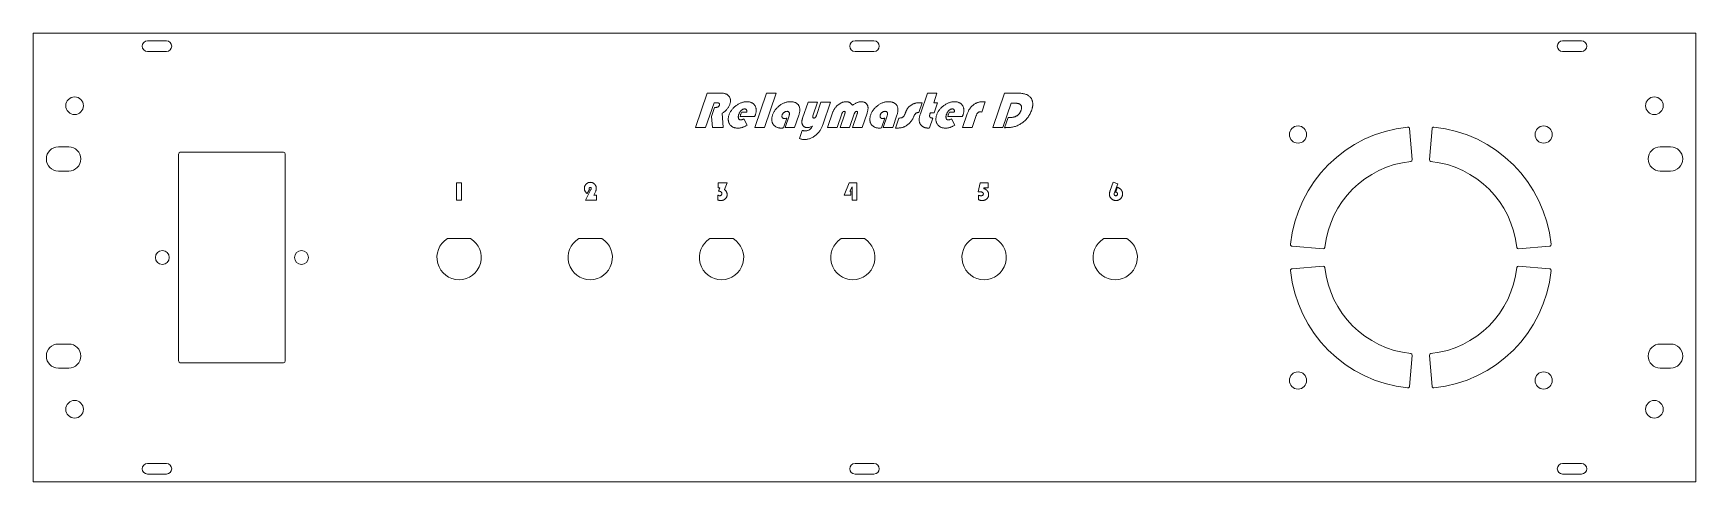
# Model space of a CAD drawing. Header units: millimetres. Extents: x 56 to 538, y 42 to 172.
import ezdxf

# ---------------------------------------------------------------- set-up
doc = ezdxf.new("R2010")
doc.units = ezdxf.units.MM

msp = doc.modelspace()

# ---------------------------------------------------------------- linework, layer by layer
at = {"color": 7, "linetype": 'Continuous', "lineweight": 15}
for p, q in [((538.47, 171.7), (55.87, 171.7)), ((55.87, 171.7), (55.87, 41.7)), ((94.52, 169.48), (89.02, 169.48)), ((299.92, 169.48), (294.42, 169.48)), ((505.32, 169.48), (499.82, 169.48)), ((538.47, 41.7), (538.47, 171.7)), ((89.02, 166.41), (94.52, 166.41)), ((294.42, 166.41), (299.92, 166.41)), ((499.82, 166.41), (505.32, 166.41)), ((248.13, 144.35), (251.53, 154.35)), ((253.5, 151.58), (251.05, 144.35)), ((251.53, 154.35), (255.41, 154.35)), ((252.71, 147.6), (253.59, 150.19)), ((254.15, 151.58), (253.5, 151.58)), ((253.59, 150.19), (253.82, 150.19)), ((265.36, 144.35), (268.75, 154.35)), ((271.53, 154.35), (268.13, 144.35)), ((268.75, 154.35), (271.53, 154.35)), ((279.2, 147.09), (280.77, 151.72)), ((280.77, 151.72), (283.55, 151.72)), ((283.55, 151.72), (282.21, 147.76)), ((283.2, 147.82), (284.52, 151.72)), ((284.52, 151.72), (287.3, 151.72)), ((287.3, 151.72), (285.07, 145.14)), ((313.92, 151.58), (312.95, 148.72)), ((313.09, 151.58), (313.92, 151.58)), ((313.38, 148.35), (315.42, 154.35)), ((315.42, 154.35), (318.2, 154.35)), ((318.2, 154.35), (317.25, 151.58)), ((317.25, 151.58), (318.37, 151.58)), ((318.37, 151.58), (317.37, 148.66)), ((332.19, 151.79), (331.18, 148.84)), ((334.38, 144.35), (337.78, 154.35)), ((339.71, 151.44), (337.3, 144.35)), ((337.78, 154.35), (341.67, 154.35)), ((340.78, 151.44), (339.71, 151.44)), ((253.05, 144.35), (252.71, 147.6)), ((255.87, 148.51), (256.17, 144.35)), ((265.25, 147.55), (261.1, 147.55)), ((261.56, 148.8), (262.95, 148.8)), ((262.16, 146.93), (263.09, 145.06)), ((274.63, 147.11), (273.66, 144.26)), ((274.11, 144.35), (275.26, 147.77)), ((278.11, 147.96), (276.88, 144.35)), ((286.47, 144.35), (288.01, 148.89)), ((290.59, 148.32), (289.24, 144.35)), ((290.08, 144.35), (291.43, 148.33)), ((294.2, 148.32), (292.86, 144.35)), ((293.69, 144.35), (295.04, 148.33)), ((297.9, 148.58), (296.47, 144.35)), ((303.1, 147.11), (302.13, 144.26)), ((302.58, 144.35), (303.74, 147.77)), ((306.58, 147.96), (305.36, 144.35)), ((306.14, 144.22), (307.13, 147.13)), ((307.13, 147.13), (307.26, 147.13)), ((316.99, 147.13), (316.01, 144.25)), ((317.37, 148.66), (316.26, 148.66)), ((325.53, 147.55), (321.38, 147.55)), ((321.84, 148.8), (323.23, 148.8)), ((322.44, 146.93), (323.37, 145.06)), ((325.63, 144.35), (327, 148.38)), ((329.6, 147.85), (328.41, 144.35)), ((337.85, 144.33), (338.85, 147.27)), ((338.85, 147.27), (339.32, 147.27)), ((251.05, 144.35), (248.13, 144.35)), ((256.17, 144.35), (253.05, 144.35)), ((268.13, 144.35), (265.36, 144.35)), ((276.88, 144.35), (274.11, 144.35)), ((278.32, 141.22), (279.11, 143.55)), ((289.24, 144.35), (286.47, 144.35)), ((292.86, 144.35), (290.08, 144.35)), ((296.47, 144.35), (293.69, 144.35)), ((305.36, 144.35), (302.58, 144.35)), ((306.52, 144.22), (306.14, 144.22)), ((328.41, 144.35), (325.63, 144.35)), ((337.3, 144.35), (334.38, 144.35)), ((456.17, 135.09), (455.39, 144.05)), ((461.93, 144.05), (461.14, 135.09)), ((66.17, 138.77), (63.17, 138.77)), ((98.04, 136.7), (98.04, 76.7)), ((128.54, 137.2), (98.54, 137.2)), ((129.04, 76.7), (129.04, 136.7)), ((531.17, 138.77), (528.17, 138.77)), ((63.17, 131.77), (66.17, 131.77)), ((528.17, 131.77), (531.17, 131.77)), ((178.7, 128.35), (180.16, 128.35)), ((178.7, 123.35), (178.7, 128.35)), ((180.16, 128.35), (180.16, 123.35)), ((216.15, 123.35), (217.74, 126.39)), ((217.33, 126.41), (216.69, 125.26)), ((217.74, 126.39), (217.79, 126.49)), ((219.13, 125.96), (218.55, 124.81)), ((254.65, 128.35), (257.3, 128.35)), ((254.65, 126.89), (254.65, 128.35)), ((255.2, 126.89), (254.65, 126.89)), ((254.83, 125.91), (255.2, 126.89)), ((257.3, 128.35), (256.48, 126.42)), ((291.25, 124.81), (292.73, 128.35)), ((292.73, 128.35), (294.94, 128.35)), ((293.55, 127.19), (292.9, 125.92)), ((292.9, 125.92), (293.2, 125.92)), ((293.2, 125.92), (293.2, 124.81)), ((293.55, 123.35), (293.55, 127.19)), ((294.94, 128.35), (294.94, 123.35)), ((330.21, 125.74), (330.74, 128.35)), ((330.74, 128.35), (333.06, 128.35)), ((331.83, 126.89), (331.77, 126.67)), ((333.06, 126.89), (331.83, 126.89)), ((333.06, 128.35), (333.06, 126.89)), ((368.52, 126.17), (369.37, 128.5)), ((369.37, 128.5), (370.69, 128.04)), ((370.69, 128.04), (369.68, 125.3)), ((370.02, 125.59), (370.62, 127.04)), ((180.16, 123.35), (178.7, 123.35)), ((219.38, 123.35), (216.15, 123.35)), ((218.55, 124.81), (219.38, 124.81)), ((219.38, 124.81), (219.38, 123.35)), ((254.58, 123.39), (254.58, 124.8)), ((293.2, 124.81), (291.25, 124.81)), ((294.94, 123.35), (293.55, 123.35)), ((330.22, 123.51), (330.22, 124.74)), ((182.84, 112.17), (176.11, 112.17)), ((220.94, 112.17), (214.21, 112.17)), ((259.04, 112.17), (252.31, 112.17)), ((297.14, 112.17), (290.41, 112.17)), ((335.24, 112.17), (328.51, 112.17)), ((373.34, 112.17), (366.61, 112.17)), ((421.3, 109.97), (430.27, 109.18)), ((487.04, 109.18), (496.01, 109.97)), ((430.27, 104.21), (421.3, 103.43)), ((496.01, 103.43), (487.04, 104.21)), ((66.17, 81.62), (63.17, 81.62)), ((455.39, 69.34), (456.17, 78.31)), ((461.14, 78.31), (461.93, 69.34)), ((531.17, 81.62), (528.17, 81.62)), ((63.17, 74.62), (66.17, 74.62)), ((98.54, 76.2), (128.54, 76.2)), ((528.17, 74.62), (531.17, 74.62)), ((94.52, 46.98), (89.02, 46.98)), ((89.02, 43.91), (94.52, 43.91)), ((299.92, 46.98), (294.42, 46.98)), ((294.42, 43.91), (299.92, 43.91)), ((505.32, 46.98), (499.82, 46.98)), ((499.82, 43.91), (505.32, 43.91)), ((55.87, 41.7), (538.47, 41.7))]:
    msp.add_line(p, q, dxfattribs=at)
for centre, radius in [((67.87, 150.7), 2.55), ((526.47, 150.7), 2.55), ((423.01, 142.35), 2.5), ((494.31, 142.35), 2.5), ((93.34, 106.7), 2), ((133.74, 106.7), 2), ((423.01, 71.05), 2.5), ((494.31, 71.05), 2.5), ((67.87, 62.7), 2.55), ((526.47, 62.7), 2.55)]:
    msp.add_circle(centre, radius, dxfattribs=at)
for centre, radius, start, end in [((89.02, 167.95), 1.54, 90, 270), ((94.52, 167.95), 1.54, 270, 90), ((294.42, 167.95), 1.54, 90, 270), ((299.92, 167.95), 1.54, 270, 90), ((499.82, 167.95), 1.54, 90, 270), ((505.32, 167.95), 1.54, 270, 90), ((458.66, 106.7), 38, 95.764, 174.236), ((454.89, 144.01), 0.5, 5, 95.764), ((462.42, 144.01), 0.5, 84.236, 175), ((458.66, 106.7), 38, 5.764, 84.236), ((63.17, 135.27), 3.5, 90, 270), ((66.17, 135.27), 3.5, 270, 90), ((98.54, 136.7), 0.5, 90, 180), ((128.54, 136.7), 0.5, 0, 90), ((528.17, 135.27), 3.5, 90, 270), ((531.17, 135.27), 3.5, 270, 90), ((458.66, 106.7), 28, 96.0052, 173.9948), ((455.68, 135.04), 0.5, 276.0052, 5), ((461.64, 135.04), 0.5, 175, 263.9948), ((458.66, 106.7), 28, 6.0052, 83.9948), ((179.47, 106.7), 6.43, 121.5548, 58.4452), ((217.57, 106.7), 6.43, 121.5548, 58.4452), ((255.67, 106.7), 6.43, 121.5548, 58.4452), ((293.77, 106.7), 6.43, 121.5548, 58.4452), ((331.87, 106.7), 6.43, 121.5548, 58.4452), ((369.97, 106.7), 6.43, 121.5548, 58.4452), ((421.35, 110.46), 0.5, 174.236, 265), ((430.31, 109.68), 0.5, 265, 353.9948), ((487, 109.68), 0.5, 186.0052, 275), ((495.97, 110.46), 0.5, 275, 5.764), ((421.35, 102.93), 0.5, 95, 185.764), ((458.66, 106.7), 38, 185.764, 264.236), ((430.31, 103.72), 0.5, 6.0052, 95), ((458.66, 106.7), 28, 186.0052, 263.9948), ((458.66, 106.7), 28, 276.0052, 353.9948), ((458.66, 106.7), 38, 275.764, 354.236), ((487, 103.72), 0.5, 85, 173.9948), ((495.97, 102.93), 0.5, 354.236, 85), ((63.17, 78.12), 3.5, 90, 270), ((66.17, 78.12), 3.5, 270, 90), ((455.68, 78.35), 0.5, 355, 83.9948), ((461.64, 78.35), 0.5, 96.0052, 185), ((528.17, 78.12), 3.5, 90, 270), ((531.17, 78.12), 3.5, 270, 90), ((98.54, 76.7), 0.5, 180, 270), ((128.54, 76.7), 0.5, 270, 0), ((454.89, 69.39), 0.5, 264.236, 355), ((462.42, 69.39), 0.5, 185, 275.764), ((89.02, 45.45), 1.54, 90, 270), ((94.52, 45.45), 1.54, 270, 90), ((294.42, 45.45), 1.54, 90, 270), ((299.92, 45.45), 1.54, 270, 90), ((499.82, 45.45), 1.54, 90, 270), ((505.32, 45.45), 1.54, 270, 90)]:
    msp.add_arc(centre, radius, start, end, dxfattribs=at)
for points, knots in [([(253.82, 150.19), (253.9, 150.19), (254.06, 150.19), (254.28, 150.23), (254.47, 150.29), (254.65, 150.36), (254.8, 150.47), (254.92, 150.6), (255.02, 150.75), (255.07, 150.87), (255.09, 150.93)], [0, 0, 0, 0, 0.152941, 0.293695, 0.421712, 0.541787, 0.655234, 0.766206, 0.880352, 1, 1, 1, 1]), ([(255.09, 150.93), (255.1, 150.98), (255.13, 151.07), (255.12, 151.21), (255.07, 151.33), (254.96, 151.42), (254.82, 151.49), (254.63, 151.54), (254.4, 151.57), (254.24, 151.57), (254.15, 151.58)], [0, 0, 0, 0, 0.112328, 0.2080729, 0.2976648, 0.39282, 0.5054634, 0.641705, 0.805864, 1, 1, 1, 1]), ([(255.41, 154.35), (255.55, 154.35), (255.82, 154.35), (256.2, 154.31), (256.55, 154.24), (256.87, 154.15), (257.16, 154.03), (257.41, 153.88), (257.63, 153.7), (257.75, 153.56), (257.81, 153.49)], [0, 0, 0, 0, 0.158618, 0.304852, 0.439536, 0.564563, 0.681594, 0.791342, 0.897055, 1, 1, 1, 1]), ([(258.05, 151.05), (258, 150.93), (257.91, 150.68), (257.72, 150.32), (257.5, 149.98), (257.25, 149.65), (256.95, 149.34), (256.63, 149.04), (256.26, 148.76), (256, 148.59), (255.87, 148.51)], [0, 0, 0, 0, 0.116728, 0.233043, 0.351456, 0.472124, 0.596431, 0.725758, 0.859611, 1, 1, 1, 1]), ([(257.81, 153.49), (257.87, 153.41), (257.98, 153.25), (258.11, 152.98), (258.2, 152.7), (258.25, 152.4), (258.26, 152.08), (258.23, 151.75), (258.16, 151.4), (258.09, 151.17), (258.05, 151.05)], [0, 0, 0, 0, 0.116531, 0.230959, 0.346426, 0.4641, 0.586126, 0.715353, 0.852574, 1, 1, 1, 1]), ([(257.85, 148.02), (257.9, 148.16), (258, 148.42), (258.18, 148.8), (258.39, 149.16), (258.64, 149.51), (258.91, 149.85), (259.21, 150.16), (259.54, 150.47), (259.89, 150.75), (260.27, 151), (260.65, 151.23), (261.04, 151.42), (261.43, 151.58), (261.82, 151.7), (262.22, 151.79), (262.62, 151.84), (262.89, 151.85), (263.03, 151.85)], [0, 0, 0, 0, 0.0619, 0.123383, 0.184848, 0.246664, 0.30918, 0.372953, 0.438336, 0.505463, 0.572559, 0.63718, 0.700212, 0.761457, 0.821904, 0.881367, 0.940585, 1, 1, 1, 1]), ([(262.37, 149.77), (262.29, 149.77), (262.12, 149.75), (261.86, 149.67), (261.62, 149.52), (261.38, 149.33), (261.17, 149.09), (260.98, 148.82), (260.81, 148.52), (260.73, 148.3), (260.69, 148.19)], [0, 0, 0, 0, 0.1034791, 0.2100081, 0.3235958, 0.4490333, 0.580769, 0.7155654, 0.8548041, 1, 1, 1, 1]), ([(262.95, 148.8), (262.96, 148.87), (262.98, 149.02), (262.99, 149.22), (262.96, 149.39), (262.91, 149.53), (262.82, 149.64), (262.69, 149.72), (262.54, 149.76), (262.43, 149.77), (262.37, 149.77)], [0, 0, 0, 0, 0.169962, 0.315979, 0.441272, 0.550625, 0.652114, 0.755363, 0.869552, 1, 1, 1, 1]), ([(263.03, 151.85), (263.16, 151.85), (263.41, 151.84), (263.77, 151.8), (264.1, 151.71), (264.41, 151.59), (264.68, 151.43), (264.93, 151.25), (265.15, 151.02), (265.34, 150.76), (265.5, 150.48), (265.62, 150.18), (265.7, 149.87), (265.74, 149.54), (265.74, 149.19), (265.7, 148.83), (265.63, 148.45), (265.55, 148.2), (265.5, 148.07)], [0, 0, 0, 0, 0.070702, 0.136807, 0.199175, 0.258491, 0.316225, 0.372889, 0.43013, 0.48854, 0.547355, 0.605934, 0.66493, 0.725665, 0.788758, 0.855013, 0.925051, 1, 1, 1, 1]), ([(270.49, 148.03), (270.54, 148.17), (270.64, 148.43), (270.82, 148.81), (271.03, 149.17), (271.27, 149.51), (271.54, 149.85), (271.84, 150.16), (272.17, 150.47), (272.52, 150.75), (272.89, 151.01), (273.27, 151.23), (273.65, 151.42), (274.04, 151.58), (274.43, 151.7), (274.82, 151.79), (275.21, 151.84), (275.48, 151.85), (275.61, 151.85)], [0, 0, 0, 0, 0.062182, 0.123665, 0.185387, 0.24752, 0.310624, 0.374543, 0.440305, 0.507811, 0.575011, 0.639964, 0.703015, 0.764242, 0.824033, 0.882803, 0.941307, 1, 1, 1, 1]), ([(275.61, 151.85), (275.75, 151.85), (276.03, 151.84), (276.42, 151.8), (276.78, 151.71), (277.11, 151.6), (277.4, 151.46), (277.65, 151.27), (277.88, 151.06), (278.06, 150.81), (278.21, 150.54), (278.32, 150.24), (278.38, 149.92), (278.41, 149.57), (278.39, 149.2), (278.34, 148.81), (278.25, 148.39), (278.16, 148.11), (278.11, 147.96)], [0, 0, 0, 0, 0.0747641, 0.1439046, 0.2077411, 0.267584, 0.3242272, 0.3786237, 0.4317253, 0.4853444, 0.5393043, 0.5944776, 0.6514462, 0.7119105, 0.7760358, 0.8452719, 0.919512, 1, 1, 1, 1]), ([(288.01, 148.89), (288.04, 148.99), (288.12, 149.19), (288.26, 149.48), (288.42, 149.76), (288.6, 150.03), (288.8, 150.29), (289.03, 150.54), (289.28, 150.77), (289.55, 150.99), (289.82, 151.19), (290.11, 151.37), (290.39, 151.52), (290.68, 151.64), (290.97, 151.74), (291.26, 151.8), (291.55, 151.85), (291.75, 151.85), (291.84, 151.85)], [0, 0, 0, 0, 0.0633189, 0.1258014, 0.1885568, 0.2517575, 0.3151565, 0.3799611, 0.4462262, 0.5139793, 0.5813331, 0.6463257, 0.7086083, 0.7691145, 0.8278283, 0.8858666, 0.942977, 1, 1, 1, 1]), ([(291.84, 151.85), (291.94, 151.85), (292.13, 151.85), (292.41, 151.8), (292.67, 151.72), (292.91, 151.6), (293.13, 151.46), (293.33, 151.28), (293.52, 151.07), (293.62, 150.91), (293.67, 150.83)], [0, 0, 0, 0, 0.133188, 0.260179, 0.382961, 0.501948, 0.620822, 0.742332, 0.868013, 1, 1, 1, 1]), ([(293.67, 150.83), (293.79, 150.91), (294.01, 151.07), (294.35, 151.28), (294.68, 151.46), (295, 151.6), (295.31, 151.71), (295.61, 151.79), (295.89, 151.85), (296.08, 151.85), (296.17, 151.85)], [0, 0, 0, 0, 0.154796, 0.300464, 0.436103, 0.563654, 0.682613, 0.79418, 0.900108, 1, 1, 1, 1]), ([(296.17, 151.85), (296.28, 151.85), (296.49, 151.85), (296.79, 151.8), (297.07, 151.72), (297.32, 151.61), (297.54, 151.47), (297.73, 151.3), (297.9, 151.09), (297.98, 150.93), (298.02, 150.85)], [0, 0, 0, 0, 0.146935, 0.28373, 0.410173, 0.531175, 0.647109, 0.76206, 0.878951, 1, 1, 1, 1]), ([(298.02, 150.85), (298.05, 150.79), (298.12, 150.65), (298.17, 150.41), (298.19, 150.16), (298.19, 149.89), (298.16, 149.59), (298.1, 149.27), (298.02, 148.93), (297.94, 148.7), (297.9, 148.58)], [0, 0, 0, 0, 0.095124, 0.196375, 0.30387, 0.421015, 0.548955, 0.686991, 0.837389, 1, 1, 1, 1]), ([(298.97, 148.03), (299.01, 148.17), (299.11, 148.43), (299.29, 148.81), (299.5, 149.17), (299.75, 149.51), (300.01, 149.85), (300.31, 150.16), (300.64, 150.47), (301, 150.75), (301.37, 151.01), (301.74, 151.23), (302.13, 151.42), (302.51, 151.58), (302.9, 151.7), (303.29, 151.79), (303.68, 151.84), (303.95, 151.85), (304.08, 151.85)], [0, 0, 0, 0, 0.062182, 0.123665, 0.185387, 0.24752, 0.310624, 0.374543, 0.440305, 0.507811, 0.575011, 0.639964, 0.703015, 0.764242, 0.824033, 0.882803, 0.941307, 1, 1, 1, 1]), ([(304.08, 151.85), (304.22, 151.85), (304.5, 151.84), (304.89, 151.8), (305.25, 151.71), (305.58, 151.6), (305.87, 151.46), (306.13, 151.27), (306.35, 151.06), (306.53, 150.81), (306.68, 150.54), (306.79, 150.24), (306.86, 149.92), (306.88, 149.57), (306.87, 149.2), (306.81, 148.81), (306.72, 148.39), (306.63, 148.11), (306.58, 147.96)], [0, 0, 0, 0, 0.074764, 0.143905, 0.207741, 0.267584, 0.324227, 0.378624, 0.431725, 0.485344, 0.539304, 0.594478, 0.651446, 0.711911, 0.776036, 0.845272, 0.919512, 1, 1, 1, 1]), ([(308.94, 148.36), (308.98, 148.45), (309.05, 148.62), (309.15, 148.86), (309.24, 149.09), (309.34, 149.29), (309.43, 149.48), (309.52, 149.64), (309.59, 149.79), (309.7, 149.95), (309.85, 150.15), (310.06, 150.37), (310.31, 150.59), (310.5, 150.73), (310.59, 150.8)], [0, 0, 0, 0, 0.095564, 0.183899, 0.26569, 0.340602, 0.408717, 0.470707, 0.525319, 0.57337, 0.667063, 0.769184, 0.879595, 1, 1, 1, 1]), ([(310.59, 150.8), (310.68, 150.86), (310.86, 150.99), (311.15, 151.14), (311.44, 151.28), (311.75, 151.39), (312.07, 151.47), (312.4, 151.53), (312.74, 151.57), (312.97, 151.57), (313.09, 151.58)], [0, 0, 0, 0, 0.123553, 0.2448, 0.366748, 0.489577, 0.612874, 0.738976, 0.867735, 1, 1, 1, 1]), ([(318.13, 148.02), (318.18, 148.16), (318.28, 148.42), (318.46, 148.8), (318.67, 149.16), (318.91, 149.51), (319.18, 149.85), (319.48, 150.16), (319.81, 150.47), (320.17, 150.75), (320.55, 151), (320.93, 151.23), (321.31, 151.42), (321.7, 151.58), (322.1, 151.7), (322.5, 151.79), (322.9, 151.84), (323.17, 151.85), (323.31, 151.85)], [0, 0, 0, 0, 0.0619, 0.123383, 0.184848, 0.246664, 0.30918, 0.372953, 0.438336, 0.505463, 0.572559, 0.63718, 0.700212, 0.761457, 0.821904, 0.881367, 0.940585, 1, 1, 1, 1]), ([(322.65, 149.77), (322.56, 149.77), (322.39, 149.75), (322.14, 149.67), (321.9, 149.52), (321.66, 149.33), (321.44, 149.09), (321.25, 148.82), (321.09, 148.52), (321.01, 148.3), (320.97, 148.19)], [0, 0, 0, 0, 0.103479, 0.210008, 0.323596, 0.449033, 0.580769, 0.715565, 0.854804, 1, 1, 1, 1]), ([(323.23, 148.8), (323.24, 148.87), (323.26, 149.02), (323.27, 149.22), (323.24, 149.39), (323.18, 149.53), (323.09, 149.64), (322.97, 149.72), (322.82, 149.76), (322.71, 149.77), (322.65, 149.77)], [0, 0, 0, 0, 0.1699617, 0.3159786, 0.4412722, 0.5506246, 0.6521137, 0.7553632, 0.8695524, 1, 1, 1, 1]), ([(323.31, 151.85), (323.44, 151.85), (323.68, 151.84), (324.05, 151.8), (324.38, 151.71), (324.68, 151.59), (324.96, 151.43), (325.21, 151.25), (325.43, 151.02), (325.62, 150.76), (325.78, 150.48), (325.9, 150.18), (325.98, 149.87), (326.02, 149.54), (326.02, 149.19), (325.98, 148.83), (325.91, 148.45), (325.82, 148.2), (325.78, 148.07)], [0, 0, 0, 0, 0.070702, 0.136807, 0.199175, 0.258491, 0.316225, 0.372889, 0.43013, 0.48854, 0.547355, 0.605934, 0.66493, 0.725665, 0.788758, 0.855013, 0.925051, 1, 1, 1, 1]), ([(327, 148.38), (327.05, 148.51), (327.14, 148.76), (327.31, 149.13), (327.49, 149.48), (327.7, 149.81), (327.92, 150.11), (328.17, 150.4), (328.44, 150.67), (328.73, 150.91), (329.03, 151.13), (329.34, 151.32), (329.66, 151.49), (329.98, 151.62), (330.32, 151.73), (330.66, 151.8), (331.01, 151.84), (331.25, 151.85), (331.37, 151.85)], [0, 0, 0, 0, 0.069148, 0.136518, 0.20256, 0.26742, 0.33112, 0.394531, 0.457774, 0.520948, 0.583631, 0.644677, 0.704352, 0.763562, 0.822208, 0.880612, 0.939957, 1, 1, 1, 1]), ([(331.37, 151.85), (331.43, 151.85), (331.55, 151.85), (331.74, 151.84), (331.96, 151.82), (332.11, 151.8), (332.19, 151.79)], [0, 0, 0, 0, 0.20932, 0.448239, 0.708912, 1, 1, 1, 1]), ([(342.63, 149.42), (342.66, 149.5), (342.71, 149.66), (342.76, 149.89), (342.78, 150.1), (342.78, 150.3), (342.75, 150.48), (342.7, 150.65), (342.62, 150.8), (342.52, 150.94), (342.38, 151.06), (342.23, 151.16), (342.05, 151.25), (341.84, 151.32), (341.61, 151.37), (341.36, 151.41), (341.08, 151.43), (340.88, 151.44), (340.78, 151.44)], [0, 0, 0, 0, 0.074353, 0.14195, 0.204019, 0.261361, 0.314202, 0.365213, 0.41425, 0.463272, 0.513668, 0.567318, 0.624805, 0.687577, 0.755586, 0.830174, 0.911751, 1, 1, 1, 1]), ([(341.67, 154.35), (341.87, 154.35), (342.27, 154.35), (342.84, 154.29), (343.36, 154.2), (343.83, 154.08), (344.26, 153.92), (344.64, 153.72), (344.98, 153.48), (345.17, 153.3), (345.26, 153.2)], [0, 0, 0, 0, 0.1578, 0.304459, 0.440192, 0.566229, 0.683614, 0.793944, 0.898697, 1, 1, 1, 1]), ([(345.26, 153.2), (345.31, 153.15), (345.41, 153.03), (345.54, 152.85), (345.66, 152.65), (345.76, 152.45), (345.84, 152.25), (345.91, 152.03), (345.96, 151.81), (346, 151.58), (346.02, 151.34), (346.02, 151.1), (346.01, 150.84), (345.98, 150.58), (345.93, 150.31), (345.88, 150.04), (345.8, 149.75), (345.74, 149.56), (345.7, 149.47)], [0, 0, 0, 0, 0.057956, 0.114971, 0.171266, 0.227632, 0.283908, 0.340758, 0.398057, 0.456887, 0.516822, 0.578748, 0.642922, 0.709067, 0.777446, 0.848597, 0.923046, 1, 1, 1, 1]), ([(260.38, 144.22), (260.25, 144.22), (260, 144.22), (259.63, 144.28), (259.3, 144.36), (258.99, 144.48), (258.7, 144.63), (258.45, 144.83), (258.22, 145.05), (258.02, 145.31), (257.86, 145.59), (257.74, 145.89), (257.66, 146.21), (257.62, 146.54), (257.61, 146.89), (257.65, 147.26), (257.73, 147.64), (257.81, 147.89), (257.85, 148.02)], [0, 0, 0, 0, 0.070701, 0.137293, 0.200011, 0.259399, 0.317523, 0.37442, 0.431579, 0.490051, 0.548943, 0.607383, 0.666202, 0.72631, 0.789099, 0.855399, 0.925506, 1, 1, 1, 1]), ([(263.09, 145.06), (262.97, 144.99), (262.75, 144.86), (262.41, 144.69), (262.07, 144.54), (261.73, 144.43), (261.39, 144.33), (261.05, 144.26), (260.72, 144.22), (260.49, 144.22), (260.38, 144.22)], [0, 0, 0, 0, 0.1378854, 0.2718132, 0.4002057, 0.5250459, 0.6474177, 0.766955, 0.8842076, 1, 1, 1, 1]), ([(260.69, 148.19), (260.65, 148.08), (260.59, 147.87), (260.53, 147.55), (260.54, 147.27), (260.58, 147.06), (260.64, 146.92), (260.69, 146.83), (260.76, 146.75), (260.84, 146.69), (260.93, 146.64), (261.03, 146.6), (261.14, 146.58), (261.22, 146.58), (261.26, 146.58)], [0, 0, 0, 0, 0.175055, 0.327279, 0.461835, 0.582142, 0.637645, 0.689424, 0.739752, 0.787235, 0.837036, 0.887631, 0.941648, 1, 1, 1, 1]), ([(261.1, 147.55), (261.11, 147.65), (261.13, 147.84), (261.19, 148.02), (261.21, 148.11)], [0, 0, 0, 0, 0.515753, 1, 1, 1, 1]), ([(261.21, 148.11), (261.26, 148.22), (261.35, 148.47), (261.49, 148.69), (261.56, 148.8)], [0, 0, 0, 0, 0.488174, 1, 1, 1, 1]), ([(261.26, 146.58), (261.33, 146.58), (261.47, 146.59), (261.7, 146.67), (261.93, 146.77), (262.08, 146.87), (262.16, 146.93)], [0, 0, 0, 0, 0.214846, 0.447618, 0.707833, 1, 1, 1, 1]), ([(265.5, 148.07), (265.49, 148.04), (265.47, 147.96), (265.41, 147.85), (265.34, 147.71), (265.28, 147.6), (265.25, 147.55)], [0, 0, 0, 0, 0.173294, 0.396314, 0.674564, 1, 1, 1, 1]), ([(273.03, 144.22), (272.9, 144.22), (272.64, 144.23), (272.27, 144.27), (271.93, 144.36), (271.62, 144.48), (271.33, 144.63), (271.08, 144.82), (270.85, 145.05), (270.66, 145.3), (270.49, 145.58), (270.37, 145.88), (270.29, 146.2), (270.25, 146.54), (270.25, 146.89), (270.29, 147.26), (270.37, 147.64), (270.45, 147.9), (270.49, 148.03)], [0, 0, 0, 0, 0.071512, 0.138098, 0.200971, 0.260786, 0.318428, 0.375117, 0.431709, 0.489647, 0.547707, 0.605849, 0.664271, 0.724849, 0.787705, 0.854056, 0.924651, 1, 1, 1, 1]), ([(273.27, 148.02), (273.25, 147.95), (273.21, 147.82), (273.19, 147.62), (273.22, 147.44), (273.29, 147.28), (273.4, 147.15), (273.55, 147.06), (273.73, 147), (273.86, 147), (273.92, 146.99)], [0, 0, 0, 0, 0.149753, 0.281719, 0.400297, 0.516173, 0.62932, 0.741756, 0.863435, 1, 1, 1, 1]), ([(274.68, 149.08), (274.61, 149.07), (274.46, 149.06), (274.25, 149), (274.04, 148.9), (273.83, 148.77), (273.64, 148.61), (273.48, 148.43), (273.35, 148.24), (273.3, 148.09), (273.27, 148.02)], [0, 0, 0, 0, 0.114717, 0.23321, 0.357856, 0.492683, 0.628353, 0.755556, 0.879387, 1, 1, 1, 1]), ([(273.92, 146.99), (274.04, 147), (274.28, 147.01), (274.51, 147.08), (274.63, 147.11)], [0, 0, 0, 0, 0.4957756, 1, 1, 1, 1]), ([(275.26, 147.77), (275.29, 147.86), (275.35, 148.04), (275.38, 148.29), (275.38, 148.52), (275.32, 148.72), (275.22, 148.88), (275.07, 149), (274.89, 149.07), (274.75, 149.07), (274.68, 149.08)], [0, 0, 0, 0, 0.169332, 0.316065, 0.444342, 0.559681, 0.6653, 0.767098, 0.874985, 1, 1, 1, 1]), ([(280.58, 144.35), (280.5, 144.36), (280.34, 144.36), (280.12, 144.4), (279.91, 144.46), (279.73, 144.54), (279.56, 144.65), (279.41, 144.79), (279.28, 144.94), (279.18, 145.12), (279.09, 145.32), (279.03, 145.54), (279, 145.77), (278.99, 146.01), (279, 146.26), (279.04, 146.52), (279.11, 146.8), (279.17, 146.99), (279.2, 147.09)], [0, 0, 0, 0, 0.0651857, 0.1263096, 0.1832632, 0.2381036, 0.2914501, 0.3445835, 0.3991694, 0.4556896, 0.5142859, 0.574053, 0.6357564, 0.7003033, 0.768417, 0.8407326, 0.9178262, 1, 1, 1, 1]), ([(279.98, 143.38), (280.09, 143.39), (280.3, 143.39), (280.6, 143.46), (280.89, 143.58), (281.16, 143.73), (281.43, 143.94), (281.68, 144.18), (281.91, 144.47), (282.05, 144.69), (282.12, 144.81)], [0, 0, 0, 0, 0.116325, 0.230306, 0.344345, 0.461293, 0.583148, 0.713075, 0.851143, 1, 1, 1, 1]), ([(282.12, 144.81), (281.98, 144.74), (281.72, 144.61), (281.32, 144.46), (280.94, 144.37), (280.7, 144.36), (280.58, 144.35)], [0, 0, 0, 0, 0.286715, 0.546561, 0.782543, 1, 1, 1, 1]), ([(282.21, 147.76), (282.19, 147.71), (282.16, 147.62), (282.14, 147.49), (282.14, 147.38), (282.17, 147.29), (282.21, 147.22), (282.29, 147.16), (282.38, 147.14), (282.45, 147.13), (282.49, 147.13)], [0, 0, 0, 0, 0.176635, 0.328412, 0.452718, 0.56107, 0.656039, 0.755991, 0.867503, 1, 1, 1, 1]), ([(282.49, 147.13), (282.53, 147.13), (282.61, 147.14), (282.72, 147.17), (282.82, 147.23), (282.91, 147.31), (282.99, 147.4), (283.07, 147.52), (283.14, 147.67), (283.18, 147.77), (283.2, 147.82)], [0, 0, 0, 0, 0.108694, 0.215277, 0.322173, 0.433799, 0.555383, 0.687893, 0.835819, 1, 1, 1, 1]), ([(285.07, 145.14), (285.02, 145), (284.91, 144.7), (284.72, 144.28), (284.5, 143.88), (284.26, 143.5), (284, 143.14), (283.71, 142.81), (283.4, 142.5), (283.17, 142.31), (283.06, 142.21)], [0, 0, 0, 0, 0.131331, 0.259638, 0.385485, 0.509471, 0.632225, 0.75439, 0.877047, 1, 1, 1, 1]), ([(291.27, 149.08), (291.24, 149.07), (291.17, 149.07), (291.07, 149.03), (290.97, 148.97), (290.89, 148.89), (290.8, 148.78), (290.73, 148.65), (290.65, 148.49), (290.61, 148.38), (290.59, 148.32)], [0, 0, 0, 0, 0.094672, 0.191024, 0.292723, 0.403233, 0.527435, 0.667587, 0.82441, 1, 1, 1, 1]), ([(291.43, 148.33), (291.45, 148.39), (291.49, 148.51), (291.53, 148.67), (291.54, 148.8), (291.54, 148.91), (291.51, 148.98), (291.45, 149.04), (291.37, 149.07), (291.31, 149.07), (291.27, 149.08)], [0, 0, 0, 0, 0.217914, 0.393988, 0.533647, 0.637916, 0.720793, 0.799263, 0.890725, 1, 1, 1, 1]), ([(294.89, 149.08), (294.85, 149.07), (294.78, 149.07), (294.68, 149.03), (294.59, 148.97), (294.5, 148.89), (294.41, 148.78), (294.34, 148.65), (294.27, 148.49), (294.22, 148.38), (294.2, 148.32)], [0, 0, 0, 0, 0.096173, 0.193902, 0.295085, 0.405034, 0.529835, 0.669276, 0.825302, 1, 1, 1, 1]), ([(295.04, 148.33), (295.06, 148.39), (295.1, 148.51), (295.14, 148.67), (295.15, 148.8), (295.16, 148.91), (295.13, 148.99), (295.07, 149.04), (294.98, 149.07), (294.92, 149.07), (294.89, 149.08)], [0, 0, 0, 0, 0.2186053, 0.3952377, 0.5353393, 0.6398107, 0.7220723, 0.8007918, 0.8903779, 1, 1, 1, 1]), ([(301.5, 144.22), (301.37, 144.22), (301.11, 144.23), (300.74, 144.27), (300.4, 144.36), (300.09, 144.48), (299.8, 144.63), (299.55, 144.82), (299.32, 145.05), (299.13, 145.3), (298.97, 145.58), (298.84, 145.88), (298.76, 146.2), (298.72, 146.54), (298.72, 146.89), (298.76, 147.26), (298.84, 147.64), (298.92, 147.9), (298.97, 148.03)], [0, 0, 0, 0, 0.071512, 0.138098, 0.200971, 0.260786, 0.318428, 0.375117, 0.431709, 0.489647, 0.547707, 0.605849, 0.664271, 0.724849, 0.787705, 0.854056, 0.924651, 1, 1, 1, 1]), ([(301.74, 148.02), (301.72, 147.95), (301.68, 147.82), (301.67, 147.62), (301.69, 147.44), (301.77, 147.28), (301.87, 147.15), (302.02, 147.06), (302.2, 147), (302.33, 147), (302.4, 146.99)], [0, 0, 0, 0, 0.149753, 0.281719, 0.400297, 0.516173, 0.62932, 0.741756, 0.863435, 1, 1, 1, 1]), ([(303.15, 149.08), (303.08, 149.07), (302.94, 149.06), (302.72, 149), (302.51, 148.9), (302.3, 148.77), (302.11, 148.61), (301.95, 148.43), (301.82, 148.24), (301.77, 148.09), (301.74, 148.02)], [0, 0, 0, 0, 0.114717, 0.23321, 0.357856, 0.492683, 0.628353, 0.755556, 0.879387, 1, 1, 1, 1]), ([(302.4, 146.99), (302.51, 147), (302.75, 147.01), (302.98, 147.08), (303.1, 147.11)], [0, 0, 0, 0, 0.495776, 1, 1, 1, 1]), ([(303.74, 147.77), (303.77, 147.86), (303.82, 148.04), (303.85, 148.29), (303.85, 148.52), (303.79, 148.72), (303.69, 148.88), (303.55, 149), (303.36, 149.07), (303.23, 149.07), (303.15, 149.08)], [0, 0, 0, 0, 0.169332, 0.316065, 0.444342, 0.559681, 0.6653, 0.767098, 0.874985, 1, 1, 1, 1]), ([(307.26, 147.13), (307.36, 147.14), (307.56, 147.14), (307.84, 147.19), (308.08, 147.27), (308.3, 147.4), (308.48, 147.57), (308.65, 147.78), (308.81, 148.05), (308.9, 148.25), (308.94, 148.36)], [0, 0, 0, 0, 0.138884, 0.263172, 0.376469, 0.481346, 0.589148, 0.709764, 0.846182, 1, 1, 1, 1]), ([(311.52, 147.66), (311.44, 147.48), (311.29, 147.15), (311.02, 146.68), (310.73, 146.24), (310.41, 145.85), (310.06, 145.49), (309.69, 145.18), (309.29, 144.9), (309, 144.74), (308.86, 144.67)], [0, 0, 0, 0, 0.138129, 0.270235, 0.39804, 0.521966, 0.642986, 0.762144, 0.88127, 1, 1, 1, 1]), ([(312.95, 148.72), (312.86, 148.72), (312.69, 148.72), (312.45, 148.68), (312.25, 148.61), (312.08, 148.51), (311.93, 148.37), (311.79, 148.18), (311.65, 147.94), (311.56, 147.75), (311.52, 147.66)], [0, 0, 0, 0, 0.1399249, 0.2625354, 0.3710844, 0.4683087, 0.5695581, 0.6900913, 0.8329517, 1, 1, 1, 1]), ([(313.15, 145.83), (313.13, 145.91), (313.09, 146.08), (313.05, 146.35), (313.04, 146.64), (313.05, 146.94), (313.1, 147.27), (313.16, 147.61), (313.26, 147.98), (313.34, 148.22), (313.38, 148.35)], [0, 0, 0, 0, 0.099228, 0.204091, 0.31552, 0.434608, 0.561316, 0.697967, 0.843648, 1, 1, 1, 1]), ([(315.69, 144.22), (315.61, 144.22), (315.46, 144.22), (315.24, 144.24), (315.02, 144.27), (314.82, 144.32), (314.62, 144.38), (314.43, 144.46), (314.25, 144.54), (314.08, 144.65), (313.91, 144.76), (313.77, 144.88), (313.63, 145.02), (313.51, 145.16), (313.4, 145.31), (313.3, 145.48), (313.22, 145.65), (313.18, 145.77), (313.15, 145.83)], [0, 0, 0, 0, 0.0714943, 0.1405928, 0.2074344, 0.2725221, 0.3367133, 0.4005637, 0.4626821, 0.5252379, 0.5867681, 0.6465902, 0.7061839, 0.7645406, 0.8225379, 0.8805821, 0.9393966, 1, 1, 1, 1]), ([(316.26, 148.66), (316.24, 148.59), (316.2, 148.46), (316.14, 148.26), (316.1, 148.09), (316.08, 147.93), (316.07, 147.79), (316.07, 147.66), (316.08, 147.55), (316.12, 147.46), (316.17, 147.38), (316.24, 147.31), (316.32, 147.25), (316.42, 147.21), (316.54, 147.17), (316.67, 147.15), (316.83, 147.13), (316.93, 147.13), (316.99, 147.13)], [0, 0, 0, 0, 0.099922, 0.189424, 0.270843, 0.343282, 0.408229, 0.464168, 0.513854, 0.557615, 0.599013, 0.640643, 0.686384, 0.736002, 0.791552, 0.854305, 0.923439, 1, 1, 1, 1]), ([(320.66, 144.22), (320.53, 144.22), (320.28, 144.22), (319.91, 144.28), (319.57, 144.36), (319.26, 144.48), (318.98, 144.63), (318.72, 144.83), (318.5, 145.05), (318.3, 145.31), (318.14, 145.59), (318.02, 145.89), (317.93, 146.21), (317.89, 146.54), (317.89, 146.89), (317.93, 147.26), (318.01, 147.64), (318.09, 147.89), (318.13, 148.02)], [0, 0, 0, 0, 0.070701, 0.137293, 0.200011, 0.259399, 0.317523, 0.37442, 0.431579, 0.490051, 0.548943, 0.607383, 0.666202, 0.72631, 0.789099, 0.855399, 0.925506, 1, 1, 1, 1]), ([(323.37, 145.06), (323.25, 144.99), (323.03, 144.86), (322.69, 144.69), (322.35, 144.54), (322.01, 144.43), (321.67, 144.33), (321.33, 144.26), (320.99, 144.22), (320.77, 144.22), (320.66, 144.22)], [0, 0, 0, 0, 0.137885, 0.271813, 0.400206, 0.525046, 0.647418, 0.766955, 0.884208, 1, 1, 1, 1]), ([(320.97, 148.19), (320.93, 148.08), (320.86, 147.87), (320.81, 147.55), (320.82, 147.27), (320.86, 147.06), (320.92, 146.92), (320.97, 146.83), (321.04, 146.75), (321.12, 146.69), (321.21, 146.64), (321.31, 146.6), (321.42, 146.58), (321.49, 146.58), (321.53, 146.58)], [0, 0, 0, 0, 0.175055, 0.327279, 0.461835, 0.582142, 0.637645, 0.689424, 0.739752, 0.787235, 0.837036, 0.887631, 0.941648, 1, 1, 1, 1]), ([(321.38, 147.55), (321.39, 147.65), (321.41, 147.84), (321.47, 148.02), (321.49, 148.11)], [0, 0, 0, 0, 0.515753, 1, 1, 1, 1]), ([(321.49, 148.11), (321.54, 148.22), (321.63, 148.47), (321.77, 148.69), (321.84, 148.8)], [0, 0, 0, 0, 0.488174, 1, 1, 1, 1]), ([(321.53, 146.58), (321.6, 146.58), (321.75, 146.59), (321.97, 146.67), (322.21, 146.77), (322.36, 146.87), (322.44, 146.93)], [0, 0, 0, 0, 0.214846, 0.447618, 0.707833, 1, 1, 1, 1]), ([(325.78, 148.07), (325.77, 148.04), (325.74, 147.96), (325.69, 147.85), (325.61, 147.71), (325.56, 147.6), (325.53, 147.55)], [0, 0, 0, 0, 0.173294, 0.396314, 0.674564, 1, 1, 1, 1]), ([(330.71, 148.94), (330.65, 148.93), (330.53, 148.93), (330.36, 148.88), (330.2, 148.79), (330.05, 148.66), (329.92, 148.51), (329.8, 148.32), (329.69, 148.1), (329.63, 147.93), (329.6, 147.85)], [0, 0, 0, 0, 0.107216, 0.211793, 0.318978, 0.431782, 0.55261, 0.687252, 0.835655, 1, 1, 1, 1]), ([(331.18, 148.84), (331.1, 148.87), (330.95, 148.92), (330.79, 148.93), (330.71, 148.94)], [0, 0, 0, 0, 0.519196, 1, 1, 1, 1]), ([(345.7, 149.47), (345.64, 149.28), (345.5, 148.92), (345.25, 148.39), (344.97, 147.89), (344.65, 147.41), (344.29, 146.96), (343.89, 146.54), (343.46, 146.14), (342.99, 145.78), (342.5, 145.44), (342, 145.15), (341.48, 144.91), (340.96, 144.71), (340.42, 144.55), (339.87, 144.44), (339.31, 144.37), (338.93, 144.36), (338.74, 144.35)], [0, 0, 0, 0, 0.064063, 0.127092, 0.189458, 0.251542, 0.313913, 0.376429, 0.440128, 0.504894, 0.569526, 0.632652, 0.694516, 0.755517, 0.816137, 0.876995, 0.937988, 1, 1, 1, 1]), ([(339.32, 147.27), (339.43, 147.27), (339.63, 147.28), (339.93, 147.3), (340.22, 147.34), (340.49, 147.4), (340.75, 147.48), (341, 147.57), (341.23, 147.68), (341.44, 147.81), (341.64, 147.95), (341.83, 148.11), (342, 148.28), (342.16, 148.48), (342.3, 148.69), (342.43, 148.92), (342.54, 149.16), (342.6, 149.33), (342.63, 149.42)], [0, 0, 0, 0, 0.073931, 0.144998, 0.213043, 0.278222, 0.341443, 0.402408, 0.461682, 0.520422, 0.577834, 0.635274, 0.692942, 0.751289, 0.810801, 0.871743, 0.93468, 1, 1, 1, 1]), ([(273.66, 144.26), (273.55, 144.25), (273.34, 144.22), (273.13, 144.22), (273.03, 144.22)], [0, 0, 0, 0, 0.530598, 1, 1, 1, 1]), ([(279.7, 140.88), (279.57, 140.89), (279.33, 140.89), (278.98, 140.96), (278.63, 141.06), (278.42, 141.16), (278.32, 141.22)], [0, 0, 0, 0, 0.256673, 0.507682, 0.753692, 1, 1, 1, 1]), ([(279.11, 143.55), (279.19, 143.53), (279.34, 143.47), (279.56, 143.42), (279.78, 143.39), (279.92, 143.38), (279.98, 143.38)], [0, 0, 0, 0, 0.273507, 0.530446, 0.771307, 1, 1, 1, 1]), ([(283.06, 142.21), (282.92, 142.1), (282.66, 141.9), (282.24, 141.63), (281.82, 141.4), (281.4, 141.21), (280.97, 141.06), (280.55, 140.96), (280.12, 140.9), (279.84, 140.89), (279.7, 140.88)], [0, 0, 0, 0, 0.140355, 0.275124, 0.40437, 0.528662, 0.649951, 0.768083, 0.883967, 1, 1, 1, 1]), ([(302.13, 144.26), (302.02, 144.25), (301.81, 144.22), (301.6, 144.22), (301.5, 144.22)], [0, 0, 0, 0, 0.530598, 1, 1, 1, 1]), ([(308.86, 144.67), (308.78, 144.63), (308.62, 144.56), (308.36, 144.47), (308.1, 144.39), (307.81, 144.32), (307.51, 144.27), (307.19, 144.24), (306.86, 144.22), (306.64, 144.22), (306.52, 144.22)], [0, 0, 0, 0, 0.108842, 0.221199, 0.337904, 0.459373, 0.585825, 0.717679, 0.856262, 1, 1, 1, 1]), ([(316.01, 144.25), (315.98, 144.25), (315.92, 144.24), (315.83, 144.23), (315.75, 144.22), (315.71, 144.22), (315.69, 144.22)], [0, 0, 0, 0, 0.3197, 0.59758, 0.822494, 1, 1, 1, 1]), ([(338.74, 144.35), (338.69, 144.35), (338.57, 144.35), (338.37, 144.35), (338.12, 144.34), (337.94, 144.33), (337.85, 144.33)], [0, 0, 0, 0, 0.1771005, 0.4003274, 0.6770396, 1, 1, 1, 1]), ([(215.84, 126.74), (215.84, 126.8), (215.85, 126.92), (215.87, 127.09), (215.91, 127.25), (215.97, 127.41), (216.04, 127.56), (216.13, 127.71), (216.23, 127.85), (216.35, 127.98), (216.48, 128.1), (216.62, 128.2), (216.76, 128.29), (216.91, 128.37), (217.07, 128.42), (217.23, 128.46), (217.4, 128.49), (217.52, 128.49), (217.58, 128.49)], [0, 0, 0, 0, 0.06458, 0.127726, 0.189265, 0.250107, 0.311373, 0.372809, 0.435906, 0.500635, 0.565341, 0.628043, 0.68989, 0.750613, 0.811456, 0.87261, 0.93542, 1, 1, 1, 1]), ([(216.69, 125.26), (216.62, 125.3), (216.49, 125.38), (216.32, 125.53), (216.18, 125.7), (216.06, 125.89), (215.96, 126.08), (215.89, 126.29), (215.85, 126.51), (215.85, 126.66), (215.84, 126.74)], [0, 0, 0, 0, 0.1305938, 0.2562139, 0.3802255, 0.5030561, 0.6258656, 0.7486225, 0.8721825, 1, 1, 1, 1]), ([(217.54, 127.03), (217.52, 127.03), (217.48, 127.03), (217.42, 127.01), (217.37, 126.97), (217.32, 126.93), (217.28, 126.88), (217.25, 126.82), (217.23, 126.76), (217.23, 126.71), (217.23, 126.69)], [0, 0, 0, 0, 0.118314, 0.235307, 0.356353, 0.484965, 0.616268, 0.742511, 0.869115, 1, 1, 1, 1]), ([(217.23, 126.69), (217.23, 126.67), (217.23, 126.61), (217.25, 126.54), (217.28, 126.47), (217.31, 126.43), (217.33, 126.41)], [0, 0, 0, 0, 0.251658, 0.499531, 0.74532, 1, 1, 1, 1]), ([(217.86, 126.73), (217.86, 126.76), (217.85, 126.8), (217.84, 126.86), (217.81, 126.91), (217.78, 126.96), (217.73, 126.99), (217.68, 127.02), (217.61, 127.03), (217.56, 127.03), (217.54, 127.03)], [0, 0, 0, 0, 0.141312, 0.265928, 0.379351, 0.488704, 0.598828, 0.719224, 0.850182, 1, 1, 1, 1]), ([(217.58, 128.49), (217.64, 128.49), (217.75, 128.49), (217.93, 128.46), (218.09, 128.42), (218.25, 128.37), (218.4, 128.29), (218.54, 128.21), (218.68, 128.1), (218.81, 127.98), (218.93, 127.85), (219.03, 127.71), (219.12, 127.57), (219.19, 127.42), (219.25, 127.26), (219.29, 127.09), (219.31, 126.92), (219.31, 126.8), (219.31, 126.74)], [0, 0, 0, 0, 0.064923, 0.127626, 0.189116, 0.249909, 0.310583, 0.371631, 0.434282, 0.498667, 0.562786, 0.625514, 0.687106, 0.748155, 0.809322, 0.871195, 0.934681, 1, 1, 1, 1]), ([(217.79, 126.49), (217.81, 126.53), (217.85, 126.61), (217.85, 126.69), (217.86, 126.73)], [0, 0, 0, 0, 0.518971, 1, 1, 1, 1]), ([(219.31, 126.74), (219.31, 126.67), (219.31, 126.54), (219.27, 126.34), (219.22, 126.15), (219.16, 126.02), (219.13, 125.96)], [0, 0, 0, 0, 0.255066, 0.503801, 0.75144, 1, 1, 1, 1]), ([(255.76, 125.23), (255.76, 125.26), (255.76, 125.31), (255.75, 125.38), (255.73, 125.45), (255.7, 125.51), (255.66, 125.57), (255.62, 125.63), (255.57, 125.68), (255.49, 125.75), (255.37, 125.81), (255.21, 125.87), (255.03, 125.9), (254.9, 125.91), (254.83, 125.91)], [0, 0, 0, 0, 0.058263, 0.114666, 0.169088, 0.223104, 0.277173, 0.33181, 0.38844, 0.447814, 0.570991, 0.701423, 0.843775, 1, 1, 1, 1]), ([(256.48, 126.42), (256.55, 126.37), (256.68, 126.27), (256.85, 126.11), (256.99, 125.94), (257.1, 125.77), (257.19, 125.58), (257.25, 125.38), (257.28, 125.16), (257.29, 125.01), (257.29, 124.93)], [0, 0, 0, 0, 0.140752, 0.271699, 0.393979, 0.510292, 0.624691, 0.743175, 0.868035, 1, 1, 1, 1]), ([(330.65, 125.78), (330.62, 125.78), (330.55, 125.78), (330.45, 125.77), (330.33, 125.76), (330.25, 125.75), (330.21, 125.74)], [0, 0, 0, 0, 0.203876, 0.437985, 0.702383, 1, 1, 1, 1]), ([(331.68, 125.13), (331.67, 125.15), (331.67, 125.2), (331.66, 125.26), (331.63, 125.32), (331.6, 125.38), (331.56, 125.44), (331.51, 125.49), (331.45, 125.54), (331.35, 125.61), (331.22, 125.68), (331.04, 125.74), (330.85, 125.78), (330.72, 125.78), (330.65, 125.78)], [0, 0, 0, 0, 0.050215, 0.099835, 0.149217, 0.198758, 0.251293, 0.306757, 0.365847, 0.429081, 0.561776, 0.699027, 0.843756, 1, 1, 1, 1]), ([(331.77, 126.67), (331.82, 126.65), (331.93, 126.62), (332.08, 126.56), (332.22, 126.5), (332.35, 126.43), (332.47, 126.36), (332.58, 126.28), (332.68, 126.2), (332.73, 126.14), (332.76, 126.11)], [0, 0, 0, 0, 0.147668, 0.287085, 0.420432, 0.546486, 0.667481, 0.782478, 0.893034, 1, 1, 1, 1]), ([(332.76, 126.11), (332.8, 126.07), (332.87, 125.98), (332.96, 125.85), (333.03, 125.71), (333.1, 125.56), (333.14, 125.41), (333.18, 125.25), (333.2, 125.08), (333.2, 124.97), (333.2, 124.92)], [0, 0, 0, 0, 0.125774, 0.249605, 0.372088, 0.493612, 0.617128, 0.741047, 0.868883, 1, 1, 1, 1]), ([(368.25, 125.08), (368.25, 125.11), (368.25, 125.18), (368.27, 125.28), (368.29, 125.4), (368.32, 125.53), (368.36, 125.67), (368.4, 125.83), (368.46, 125.99), (368.5, 126.11), (368.52, 126.17)], [0, 0, 0, 0, 0.082073, 0.176342, 0.282106, 0.400954, 0.530803, 0.674826, 0.830991, 1, 1, 1, 1]), ([(370.16, 125.64), (370.14, 125.64), (370.09, 125.63), (370.05, 125.61), (370.02, 125.59)], [0, 0, 0, 0, 0.401583, 1, 1, 1, 1]), ([(370.61, 125.12), (370.61, 125.16), (370.61, 125.23), (370.58, 125.33), (370.54, 125.41), (370.48, 125.49), (370.41, 125.56), (370.33, 125.61), (370.25, 125.64), (370.19, 125.64), (370.16, 125.64)], [0, 0, 0, 0, 0.136585, 0.266572, 0.394036, 0.521942, 0.647299, 0.764989, 0.880219, 1, 1, 1, 1]), ([(370.62, 127.04), (370.68, 127.01), (370.8, 126.96), (370.98, 126.87), (371.13, 126.78), (371.28, 126.68), (371.41, 126.58), (371.53, 126.48), (371.64, 126.37), (371.73, 126.26), (371.81, 126.15), (371.88, 126.03), (371.94, 125.9), (371.99, 125.76), (372.02, 125.62), (372.05, 125.47), (372.07, 125.32), (372.07, 125.21), (372.07, 125.16)], [0, 0, 0, 0, 0.0805603, 0.1570974, 0.2297721, 0.298181, 0.3630444, 0.4250662, 0.4836036, 0.5396605, 0.594231, 0.6489066, 0.7042821, 0.7600262, 0.8173662, 0.8758771, 0.9368089, 1, 1, 1, 1]), ([(254.58, 124.8), (254.63, 124.77), (254.73, 124.71), (254.88, 124.65), (255.02, 124.61), (255.1, 124.6), (255.15, 124.6)], [0, 0, 0, 0, 0.296802, 0.559506, 0.79235, 1, 1, 1, 1]), ([(255.44, 123.21), (255.37, 123.21), (255.22, 123.22), (255.01, 123.25), (254.79, 123.31), (254.65, 123.36), (254.58, 123.39)], [0, 0, 0, 0, 0.245872, 0.491958, 0.74276, 1, 1, 1, 1]), ([(255.15, 124.6), (255.19, 124.6), (255.27, 124.61), (255.39, 124.64), (255.49, 124.7), (255.59, 124.78), (255.67, 124.88), (255.72, 124.99), (255.76, 125.11), (255.76, 125.19), (255.76, 125.23)], [0, 0, 0, 0, 0.128325, 0.249954, 0.370723, 0.494956, 0.621031, 0.743678, 0.868482, 1, 1, 1, 1]), ([(257.29, 124.93), (257.29, 124.87), (257.29, 124.75), (257.26, 124.58), (257.22, 124.42), (257.16, 124.26), (257.08, 124.11), (256.99, 123.97), (256.88, 123.83), (256.76, 123.71), (256.62, 123.59), (256.47, 123.49), (256.32, 123.4), (256.16, 123.33), (255.99, 123.28), (255.81, 123.24), (255.63, 123.22), (255.5, 123.21), (255.44, 123.21)], [0, 0, 0, 0, 0.062919, 0.124096, 0.183754, 0.243048, 0.302363, 0.36236, 0.423777, 0.487573, 0.551598, 0.614485, 0.67661, 0.738931, 0.801723, 0.865999, 0.931705, 1, 1, 1, 1]), ([(330.22, 124.74), (330.28, 124.72), (330.42, 124.68), (330.61, 124.63), (330.79, 124.61), (330.9, 124.6), (330.96, 124.6)], [0, 0, 0, 0, 0.280602, 0.540241, 0.779094, 1, 1, 1, 1]), ([(331.31, 123.21), (331.26, 123.21), (331.17, 123.21), (331.03, 123.23), (330.89, 123.25), (330.76, 123.29), (330.62, 123.33), (330.48, 123.38), (330.35, 123.44), (330.26, 123.49), (330.22, 123.51)], [0, 0, 0, 0, 0.120588, 0.241746, 0.363135, 0.485359, 0.610535, 0.737612, 0.867131, 1, 1, 1, 1]), ([(330.96, 124.6), (331.01, 124.6), (331.11, 124.6), (331.25, 124.63), (331.38, 124.68), (331.48, 124.74), (331.57, 124.82), (331.63, 124.91), (331.67, 125.01), (331.67, 125.09), (331.68, 125.13)], [0, 0, 0, 0, 0.157809, 0.299532, 0.43016, 0.551485, 0.666103, 0.774907, 0.884193, 1, 1, 1, 1]), ([(333.2, 124.92), (333.2, 124.86), (333.2, 124.74), (333.17, 124.56), (333.13, 124.4), (333.07, 124.24), (332.99, 124.09), (332.9, 123.95), (332.79, 123.82), (332.66, 123.69), (332.53, 123.58), (332.38, 123.48), (332.22, 123.4), (332.05, 123.33), (331.88, 123.28), (331.7, 123.24), (331.5, 123.22), (331.37, 123.21), (331.31, 123.21)], [0, 0, 0, 0, 0.063263, 0.124041, 0.183407, 0.241949, 0.300512, 0.359846, 0.42043, 0.482608, 0.545629, 0.608025, 0.670185, 0.732673, 0.796735, 0.862059, 0.929908, 1, 1, 1, 1]), ([(370.15, 123.21), (370.09, 123.21), (369.97, 123.22), (369.78, 123.24), (369.61, 123.29), (369.44, 123.35), (369.27, 123.43), (369.11, 123.53), (368.96, 123.64), (368.82, 123.77), (368.69, 123.91), (368.57, 124.06), (368.47, 124.22), (368.39, 124.38), (368.33, 124.55), (368.28, 124.72), (368.25, 124.9), (368.25, 125.02), (368.25, 125.08)], [0, 0, 0, 0, 0.06365, 0.125658, 0.187075, 0.247992, 0.309634, 0.371972, 0.43629, 0.502646, 0.568957, 0.632846, 0.694946, 0.75576, 0.815768, 0.876116, 0.937451, 1, 1, 1, 1]), ([(369.68, 125.3), (369.67, 125.26), (369.65, 125.19), (369.64, 125.12), (369.64, 125.09)], [0, 0, 0, 0, 0.537687, 1, 1, 1, 1]), ([(369.64, 125.09), (369.64, 125.05), (369.64, 124.99), (369.67, 124.9), (369.72, 124.82), (369.78, 124.74), (369.86, 124.68), (369.94, 124.63), (370.03, 124.61), (370.1, 124.6), (370.13, 124.6)], [0, 0, 0, 0, 0.125211, 0.247108, 0.369472, 0.498116, 0.626932, 0.750546, 0.873377, 1, 1, 1, 1]), ([(370.13, 124.6), (370.16, 124.6), (370.23, 124.61), (370.32, 124.64), (370.4, 124.68), (370.47, 124.75), (370.53, 124.83), (370.58, 124.92), (370.61, 125.02), (370.61, 125.09), (370.61, 125.12)], [0, 0, 0, 0, 0.12297, 0.241224, 0.360758, 0.487258, 0.614829, 0.740857, 0.867574, 1, 1, 1, 1]), ([(372.07, 125.16), (372.07, 125.09), (372.06, 124.96), (372.04, 124.77), (371.99, 124.58), (371.93, 124.4), (371.85, 124.23), (371.76, 124.07), (371.65, 123.92), (371.52, 123.77), (371.37, 123.64), (371.22, 123.53), (371.06, 123.43), (370.9, 123.35), (370.72, 123.29), (370.54, 123.24), (370.35, 123.22), (370.22, 123.21), (370.15, 123.21)], [0, 0, 0, 0, 0.066274, 0.130213, 0.19273, 0.254084, 0.315248, 0.376849, 0.43922, 0.502989, 0.566975, 0.628705, 0.689574, 0.750243, 0.810707, 0.872268, 0.935148, 1, 1, 1, 1])]:
    msp.add_open_spline(points, degree=3, knots=knots, dxfattribs=at)

doc.saveas('drawing.dxf')
